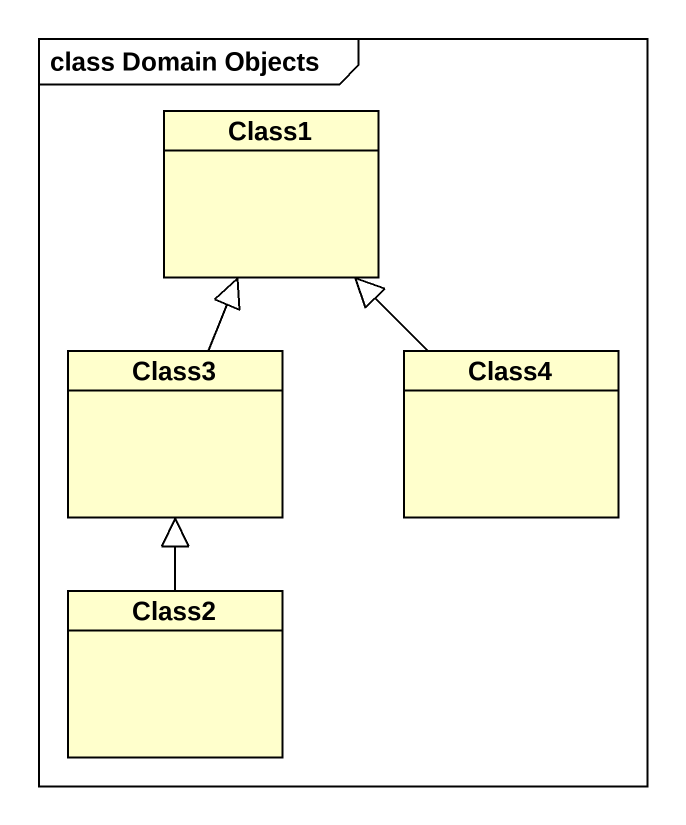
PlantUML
@startuml
mainframe class Domain Objects
hide circle
hide empty members
class Class1
class Class3
class Class4
class Class2
Class3 -up-|> Class1
Class4 -up-|> Class1
Class2 -up-|> Class3
@enduml
